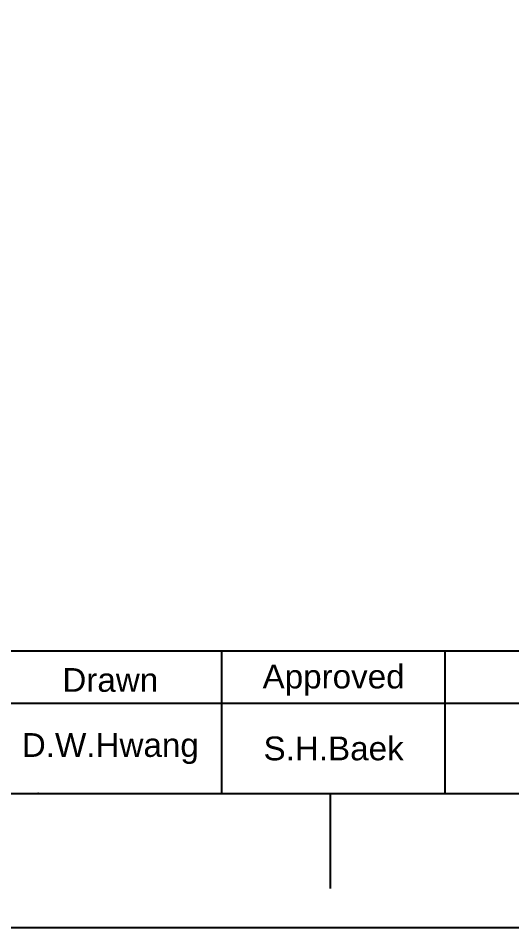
# Model space of a CAD drawing. Header units: millimetres. Extents: x 4812 to 5406, y -603 to -183.
# Drawn here: x 5147.3 to 5199.3, y -603.4 to -507.7 of the extents above; entities that cross this region are included whole.
import ezdxf

# ---------------------------------------------------------------- set-up
doc = ezdxf.new("R2010")
doc.units = ezdxf.units.MM
doc.header["$LTSCALE"] = 0.1
doc.layers.add('FORM', color=7, linetype='Continuous')
doc.layers.add('TEXT', color=2, linetype='Continuous', lineweight=15)
doc.styles.get("Standard").update_dxf_attribs({"font": 'arial.ttf'})

msp = doc.modelspace()

# ---------------------------------------------------------------- linework, layer by layer
at = {"layer": 'FORM'}
for p, q in [((5121.749, -574.303), (5392.295, -574.303)), ((5168.757, -589.305), (5168.757, -574.303)), ((5192.261, -589.305), (5192.261, -574.303)), ((5121.749, -579.804), (5332.285, -579.804)), ((4826.541, -589.305), (5392.295, -589.305)), ((5180.137, -589.305), (5180.137, -599.307))]:
    msp.add_line(p, q, dxfattribs=at)
msp.add_lwpolyline([(4812.398, -183.377), (5406.439, -183.377), (5406.439, -603.449), (4812.398, -603.449)], close=True, dxfattribs=at)
msp.add_point((5149.425, -589.305), dxfattribs=at)
at = {"layer": 'TEXT'}
msp.add_point((5168.757, -579.621), dxfattribs=at)

# ---------------------------------------------------------------- texts
at = {"layer": 'TEXT', "char_height": 2.5004, "attachment_point": 5}
for s, insert in [('Drawn', (5157.005, -577.371)), ('Approved', (5180.509, -577.371)), ('D.W.Hwang', (5157.005, -584.58)), ('S.H.Baek', (5180.509, -584.58))]:
    msp.add_mtext_dynamic_manual_height_columns(s, width=23.50403, gutter_width=12.502, heights=[0], dxfattribs=dict(at, insert=insert))

doc.saveas('drawing.dxf')
